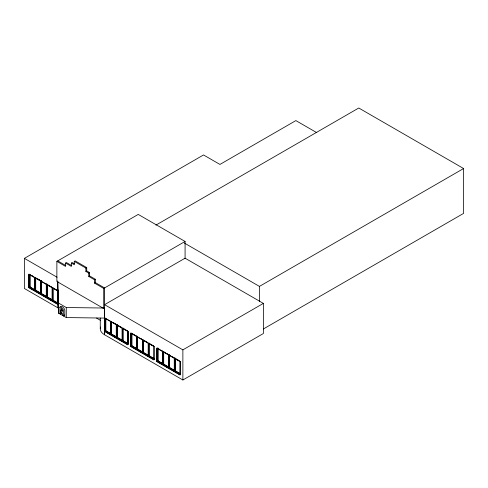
<?xml version="1.0" encoding="UTF-8"?>
<svg xmlns="http://www.w3.org/2000/svg" width="488" height="488" viewBox="0 0 488 488"><rect width="100%" height="100%" fill="white"/><g stroke="black" fill="none" stroke-linecap="round" stroke-linejoin="round"><path stroke-width="0.73" d="M52.375 287.914L52.375 300.632L53.1 300.212L53.1 288.243M105.75 330.779L104.591 331.45L104.591 334.792L182.878 379.993L263.374 333.524L263.374 303.396L185.08 258.195L104.591 304.664L182.878 349.865L263.374 303.396M122.36 328.387L122.36 341.106L123.086 340.685L123.086 327.966M148.474 343.436L148.474 356.161L149.2 355.74L149.2 343.021M174.57 358.503L174.57 371.222L175.296 370.807L175.296 358.082M58.719 308.264A14.762 8.522 0 0 1 57.743 307.745L24.4 288.5L24.4 258.372L203.526 154.952L219.942 164.432L295.868 120.597L316.761 132.657M104.591 308.013L103.718 308.52L56.87 281.466L56.87 261.385L138.232 214.409L185.08 241.456L185.08 258.567M56.87 261.385L65.569 266.405L65.569 263.056L66.435 262.556L71.59 265.533M57.743 280.966L58.59 303.091L66.276 307.525L104.542 308.044L104.542 318.085L66.276 317.566L58.59 313.131L57.743 291.007L28.749 274.268L28.749 287.664L30.055 286.907L35.417 290.006L35.417 278.032M65.569 263.056L71.364 266.405L71.364 263.056L72.236 262.556L74.554 263.892M74.267 261.385L75.134 260.879L86.73 267.576L86.73 270.925L89.633 272.597L89.633 275.946L95.428 279.295L95.428 282.644L94.562 283.144L94.562 279.795L88.761 276.446L88.761 273.103L85.864 271.426L85.864 268.077L74.267 261.385L74.267 264.734L71.364 263.056M29.329 274.604L29.329 287.328L34.691 290.421L35.417 290.006M34.983 290.592L35.703 290.171L41.212 293.349L40.492 293.77L34.983 290.592L34.983 277.867M155.928 225.114L358.765 108.007L463.6 168.531L463.6 213.384L263.392 328.973M40.778 293.941L41.504 293.52L47.013 296.698L46.287 297.119L40.778 293.941L40.778 281.216M85.864 268.077L86.73 267.576M85.864 271.426L86.73 270.925M46.58 284.565L46.58 297.284L47.299 296.869L52.814 300.047L52.808 287.328M57.736 291.007L58.462 290.592L57.273 289.902M88.761 273.103L89.633 272.597M88.761 276.446L89.633 275.946M46.58 297.284L52.088 300.468L52.814 300.047M94.562 279.795L95.428 279.295M60.274 307.098A3.343 1.928 60 0 1 62.915 306.995A3.343 1.928 60 0 1 64.819 310.771L64.819 315.254L63.66 315.925L62.366 315.181L62.366 313.125L60.616 312.113L60.616 310.618L61.775 309.947L62.647 310.453M94.562 283.144L103.718 288.432L185.08 241.456M63.66 315.925L63.66 311.442A3.343 1.928 60 0 0 61.293 307.349A3.343 1.928 60 0 0 58.932 308.709L58.932 313.198L60.225 313.943L61.384 313.278L61.384 312.155M104.822 331.315L128.015 344.705L128.015 331.315L104.822 317.926L104.822 331.315L105.835 330.73L110.605 333.481M105.115 318.426L105.115 331.145L110.477 334.243L111.203 333.822L111.203 321.854M110.764 321.69L110.764 334.408L111.49 333.993L116.388 336.818M110.764 334.408L116.272 337.592L116.998 337.171L116.998 324.453M116.565 325.038L116.565 337.757L117.291 337.342L122.799 340.52L122.799 328.546M116.565 337.757L122.073 340.941L122.799 340.52M130.68 346.51L153.879 359.906L153.879 346.517L130.68 333.121L130.68 346.51L131.949 345.779L137.317 348.877L137.311 336.159M131.223 333.481L131.223 346.199L136.591 349.298L137.317 348.877M136.878 336.744L136.878 349.463L137.604 349.042L143.112 352.226L143.112 340.252M136.878 349.463L142.386 352.641L143.112 352.226M142.679 340.087L142.679 352.812L143.405 352.391L148.913 355.569L148.913 343.601M184.281 243.006L259.439 286.395L463.6 168.531M158.045 348.127L157.319 348.542L157.319 361.266L162.681 364.359L163.407 363.944L163.407 351.97M142.679 352.812L148.187 355.99L148.913 355.569M156.776 361.577L179.968 374.967L179.968 361.577L156.776 348.188L156.776 361.577L158.045 360.845L162.815 363.597M162.974 351.805L162.974 364.53L163.7 364.109L168.592 366.939M162.974 364.53L168.482 367.708L169.208 367.293L169.208 355.319M168.769 355.154L168.769 367.879L169.495 367.458L175.003 370.636L175.003 358.668M168.769 367.879L174.277 371.057L175.003 370.636M57.743 260.879L65.819 265.545M94.69 282.216L104.591 287.932L104.591 334.792A14.762 8.522 0 0 1 100.583 327.021M24.4 258.372L57.09 277.239M57.175 289.512L58.462 290.256M38.155 279.203L41.388 281.064M48.489 285.163L49.782 285.913M56.883 290.012L58.176 290.756L58.176 293.752M31.628 275.513L32.922 276.263M34.855 277.379L36.149 278.123M37.442 278.868L41.315 281.106M45.189 283.345L47.123 284.461M48.416 285.206L49.709 285.956M50.996 286.7L52.289 287.444M53.582 288.188L54.876 288.933M56.809 290.055L58.102 290.799L58.029 304.231L29.036 287.493L29.036 274.103L58.029 290.842M113.301 322.653L116.534 324.514M117.822 325.264L119.115 326.008M120.408 326.753L121.701 327.503M123.641 328.619L124.928 329.363M126.221 330.114L127.514 330.858M132.882 334.018L134.243 334.719M135.463 335.506L136.829 336.214M141.282 338.861L147.742 342.594M149.035 343.339L150.322 344.089M151.615 344.833L153.555 345.949M158.326 348.707L159.619 349.457M160.912 350.201L162.852 351.317M164.145 352.068L165.505 352.769M166.725 353.556L170.678 355.752M172.545 356.917L179.078 360.601M180.224 361.431L157.032 348.042L157.032 361.431L180.224 374.821L180.298 361.388M104.591 318.06L127.783 331.45L127.783 344.839L104.591 331.45M96.551 318.103L100.51 320.39M53.1 300.212L58.462 303.31L57.736 303.731L52.375 300.632M123.086 340.685L127.856 343.442M149.2 355.74L153.97 358.491M175.296 370.807L180.06 373.558M58.755 303.81L29.689 287.115L29.689 274.396M128.161 343.949L105.548 330.894L105.475 318.219L105.475 330.937L128.088 343.991L128.088 331.273M154.275 359.003L131.662 345.949L131.662 333.225M154.202 359.046L131.589 345.992L131.589 333.267M148.474 356.161L153.836 359.253M174.57 371.222L179.932 374.32M122.36 341.106L127.728 344.205L127.728 331.48M28.749 287.664L57.743 304.402M60.616 310.618L62.366 311.625L62.366 310.691A1.513 0.872 60 0 0 61.293 308.843A1.513 0.872 60 0 0 60.225 309.459L60.225 313.943M60.902 312.997L61.384 313.278M64.331 314.974L64.819 315.254M259.439 286.395L259.439 301.602M182.878 349.865L182.878 379.993M174.277 358.338L174.277 371.057M169.495 354.739L169.495 367.458M168.482 354.99L168.482 367.708M163.7 351.39L163.7 364.109M162.681 351.641L162.681 364.359M158.045 348.871L158.045 360.845M157.752 347.956L157.752 361.016L180.365 374.07L157.685 361.053L157.685 348.334M148.187 343.271L148.187 355.99M143.405 340.417L143.405 352.391M142.386 339.923L142.386 352.641M137.604 337.074L137.604 349.042M136.591 336.574L136.591 349.298M131.949 333.81L131.949 345.779M122.073 328.217L122.073 340.941M117.291 324.618L117.291 337.342M116.272 324.868L116.272 337.592M111.49 322.019L111.49 333.993M110.477 321.525L110.477 334.243M105.835 318.755L105.835 330.73M103.718 288.432L103.718 308.52M100.266 318.121L100.266 328.772M66.276 307.525L66.276 317.566M61.775 309.947L61.775 310.697M61.384 308.788L61.384 310.472M58.59 303.091L58.59 313.131M58.176 295.246L58.176 303.481M57.743 281.338L57.743 307.745M52.088 287.743L52.088 300.468M47.299 284.894L47.299 296.869M47.013 283.979L47.013 296.698M46.287 284.394L46.287 297.119M41.504 281.546L41.504 293.52M41.212 280.63L41.212 293.349M40.492 281.051L40.492 293.77M35.703 278.197L35.703 290.171M34.691 277.702L34.691 290.421M30.055 274.933L30.055 286.907M29.762 274.354L29.762 287.078M154.129 346.364L130.936 332.975L130.936 346.364L154.129 359.754L154.129 346.364"/></g></svg>
